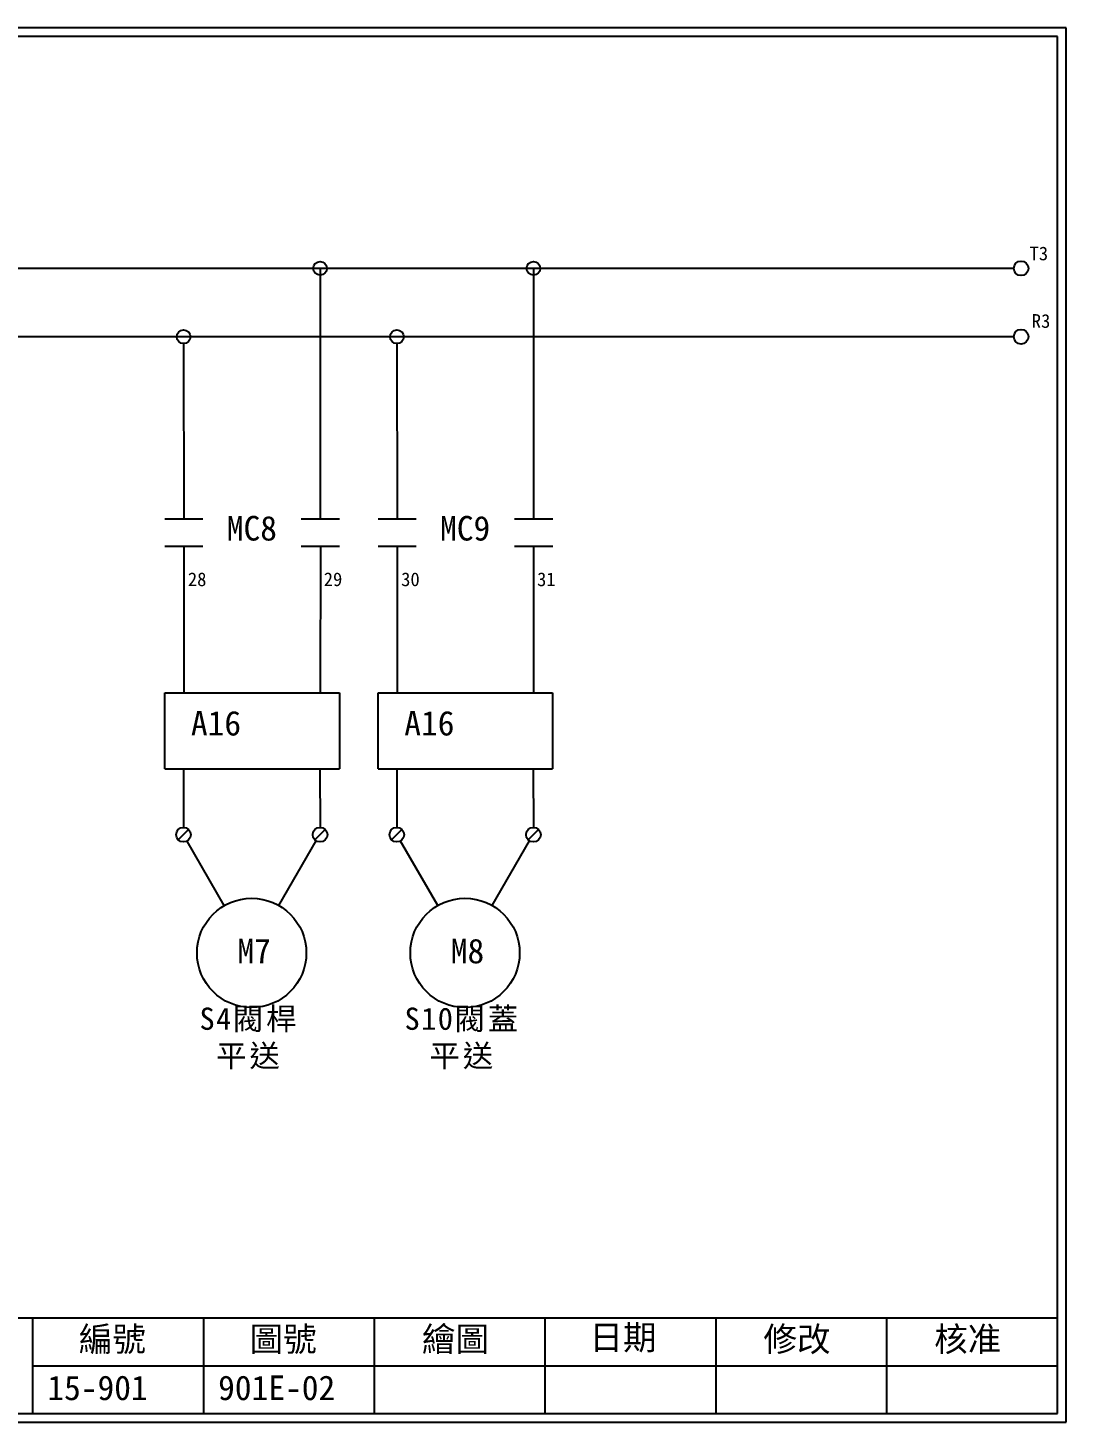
# Model space of a CAD drawing. Extents: x 10 to 297, y 3 to 207.
# Drawn here: x 145 to 297, y 3 to 207 of the extents above; entities that cross this region are included whole.
import ezdxf

# ---------------------------------------------------------------- set-up
doc = ezdxf.new("R2010")
doc.units = 0
doc.layers.get('0').update_dxf_attribs({"linetype": 'CONTINUOUS'})
doc.layers.add('圖框層', color=7, linetype='CONTINUOUS')
doc.layers.add('標尺寸層', color=3, linetype='CONTINUOUS')
doc.styles.add('STSL', font='kaiu.ttf')
doc.styles.add('標楷體', font='kaiu.ttf')

msp = doc.modelspace()

# ---------------------------------------------------------------- linework, layer by layer
for p, q in [((289.34, 171.79), (22.17, 171.79)), ((187.79, 171.79), (187.82, 135.14)), ((219.02, 171.79), (219.05, 135.14)), ((289.34, 161.79), (22.17, 161.79)), ((167.8, 160.79), (167.83, 135.14)), ((199.03, 160.79), (199.05, 135.14)), ((167.77, 98.54), (167.78, 90.01)), ((187.77, 98.54), (187.78, 90.01)), ((199, 98.54), (199.01, 90.01)), ((219, 98.54), (219.01, 90.01)), ((168.54, 89.7), (167.03, 88.18)), ((173.77, 78.57), (168.32, 88.01)), ((181.77, 78.57), (187.23, 88.02)), ((188.54, 89.7), (187.03, 88.18)), ((199.77, 89.7), (198.26, 88.18)), ((205, 78.57), (199.55, 88.01)), ((213, 78.57), (218.46, 88.02)), ((219.77, 89.7), (218.26, 88.18))]:
    msp.add_line(p, q)
for centre, radius in [((290.41, 171.79), 1.07), ((290.41, 161.79), 1.07), ((167.78, 88.94), 1.07), ((187.78, 88.94), 1.07), ((199.01, 88.94), 1.07), ((219.01, 88.94), 1.07), ((177.77, 71.64), 8), ((209, 71.64), 8)]:
    msp.add_circle(centre, radius)
at = {"layer": '圖框層', "color": 7}
for p, q in [((297, 206.97), (10, 206.97)), ((297, 3), (297, 206.97)), ((295.75, 205.72), (11.25, 205.72)), ((295.75, 4.25), (295.75, 205.72)), ((11.25, 18.25), (295.75, 18.25)), ((145.75, 4.25), (145.75, 18.25)), ((170.75, 4.25), (170.75, 18.25)), ((195.75, 4.25), (195.75, 18.25)), ((220.75, 4.25), (220.75, 18.25)), ((245.75, 4.25), (245.75, 18.25)), ((270.75, 4.25), (270.75, 18.25)), ((145.75, 11.25), (295.75, 11.25)), ((11.25, 4.25), (295.75, 4.25)), ((10, 3), (297, 3))]:
    msp.add_line(p, q, dxfattribs=at)
at = {"layer": '標尺寸層', "color": 7}
for p, q in [((165.04, 135.14), (170.61, 135.14)), ((185.04, 135.14), (190.61, 135.14)), ((196.27, 135.14), (201.84, 135.14)), ((216.27, 135.14), (221.84, 135.14)), ((165.04, 131.17), (170.61, 131.17)), ((167.83, 131.17), (167.83, 109.68)), ((185.04, 131.17), (190.61, 131.17)), ((187.83, 131.17), (187.82, 109.68)), ((196.27, 131.17), (201.84, 131.17)), ((199.05, 131.17), (199.05, 109.68)), ((216.27, 131.17), (221.84, 131.17)), ((219.05, 131.17), (219.05, 109.68)), ((165.04, 109.71), (170.61, 109.71)), ((165.04, 98.57), (165.04, 109.71)), ((170.61, 109.71), (185.04, 109.71)), ((185.04, 109.71), (190.61, 109.71)), ((190.61, 109.71), (190.61, 98.57)), ((196.27, 109.71), (201.83, 109.71)), ((196.27, 98.57), (196.27, 109.71)), ((201.83, 109.71), (216.27, 109.71)), ((216.27, 109.71), (221.83, 109.71)), ((221.83, 109.71), (221.83, 98.57)), ((165.04, 98.57), (170.61, 98.57)), ((170.61, 98.57), (185.04, 98.57)), ((185.04, 98.57), (190.61, 98.57)), ((196.27, 98.57), (201.83, 98.57)), ((201.83, 98.57), (216.27, 98.57)), ((216.27, 98.57), (221.83, 98.57))]:
    msp.add_line(p, q, dxfattribs=at)
for centre in [(187.79, 171.79), (219.02, 171.79), (167.8, 161.79), (199.03, 161.79)]:
    msp.add_circle(centre, 1, dxfattribs=at)

# ---------------------------------------------------------------- texts
at = {"color": 0, "char_height": 3.25, "width": 29.841, "attachment_point": 2, "style": '標楷體'}
for s, insert in [('{\\T1.1;S4閥桿\\P平送}', (177.45, 63.64)), ('{\\T1.1;S10閥蓋\\P平送}', (208.68, 63.64))]:
    msp.add_mtext(s, dxfattribs=dict(at, insert=insert))
at = {"layer": '圖框層', "color": 4, "style": 'STSL'}
for s, height, p in [('T3', 2, (291.64, 172.97)), ('R3', 2, (291.97, 163.09)), ('MC8', 3.6, (174.13, 131.97)), ('MC9', 3.6, (205.35, 131.97)), ('28', 2, (168.43, 125.3)), ('29', 2, (188.32, 125.3)), ('30', 2, (199.65, 125.3)), ('31', 2, (219.55, 125.3)), ('A16', 3.6, (168.88, 103.45)), ('A16', 3.6, (200.11, 103.45)), ('M7', 3.6, (175.69, 70.12)), ('M8', 3.6, (206.92, 70.12)), ('編號', 3.6, (152.47, 13.34)), ('圖號', 3.6, (177.47, 13.34)), ('繪圖', 3.6, (202.69, 13.34)), ('日期', 3.6, (227.22, 13.59)), ('修改', 3.6, (252.69, 13.34)), ('核准', 3.6, (277.69, 13.34)), ('15-901', 3.6, (147.86, 6.22)), ('901E-02', 3.6, (172.86, 6.22))]:
    msp.add_text(s, height=height, dxfattribs=at).set_placement(p)

doc.saveas('drawing.dxf')
